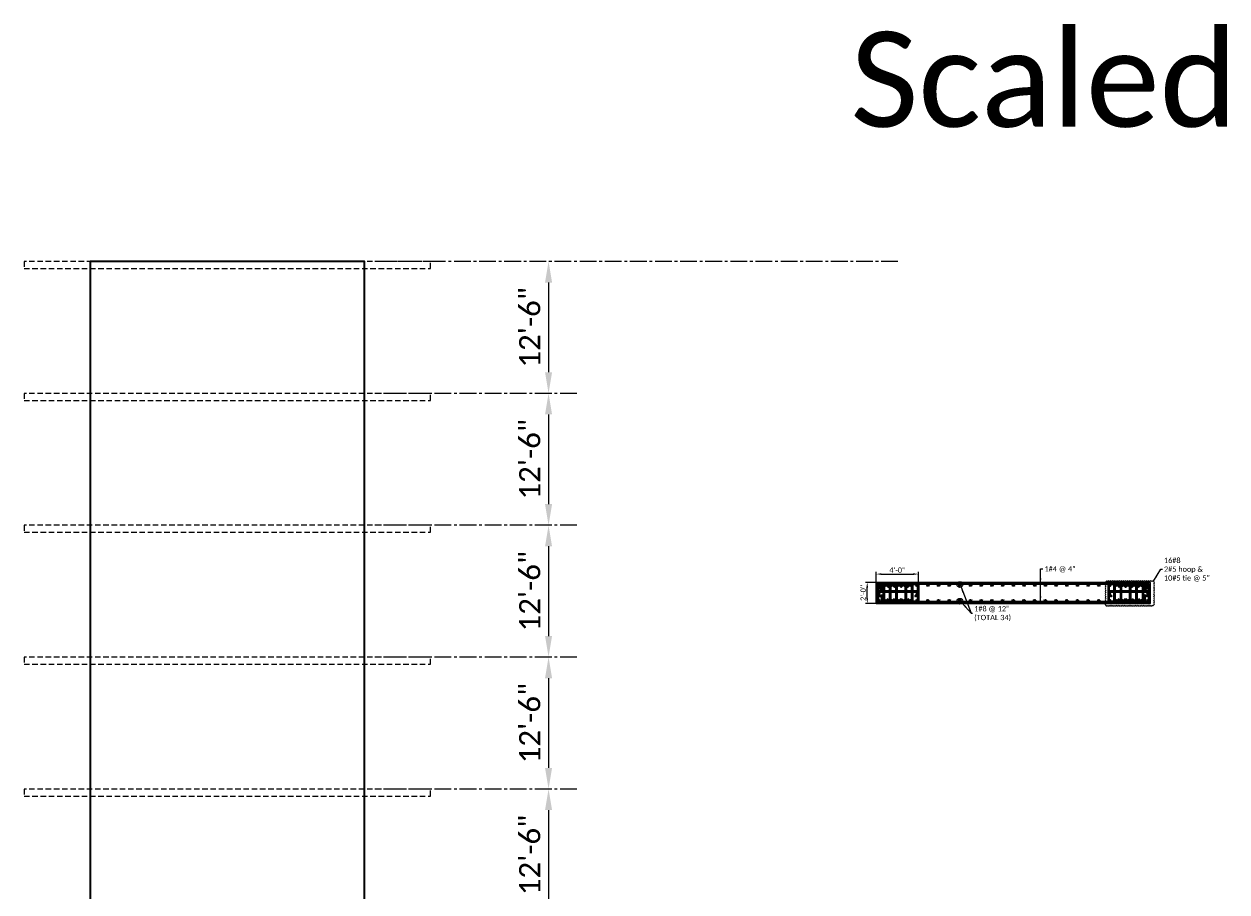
# Model space of a CAD drawing. Header units: inches. Extents: x -30573 to 11520, y -22457 to 4202.
# Drawn here: x -2805 to -1437, y -1815 to -828 of the extents above; entities that cross this region are included whole.
import ezdxf

# ---------------------------------------------------------------- set-up
doc = ezdxf.new("R2010")
doc.units = ezdxf.units.IN
doc.header["$PDMODE"] = 35
doc.linetypes.add('CENTER2', pattern=[28.575, 19.05, -3.175, 3.175, -3.175])
doc.linetypes.add('HIDDEN2', pattern=[0.1875, 0.125, -0.0625])
doc.layers.get('Defpoints').update_dxf_attribs({"lineweight": 70})
for name, color, linetype, lineweight in [('ACERO1', 6, 'Continuous', 50), ('ACERO2', 5, 'Continuous', 30), ('ACERO3', 4, 'Continuous', 25), ('CONCRETO3', 4, 'Continuous', 25), ('CONCRETO7', 8, 'Continuous', 9), ('Ejes', 8, 'CENTER2', 9), ('PROY', 8, 'HIDDEN2', 9), ('TEXTO', 1, 'Continuous', 13)]:
    doc.layers.add(name, color=color, linetype=linetype, lineweight=lineweight)
doc.styles.add('A3_32', font='calibri.ttf', dxfattribs={"height": 6})
doc.styles.add('CopyA1_16', font='calibri.ttf', dxfattribs={"height": 24})
doc.dimstyles.new('Copy-PONDERA1_16', dxfattribs={"dimscale": 0, "dimtxt": 24, "dimasz": 24, "dimexe": 1.25, "dimexo": 0.625, "dimgap": 9, "dimtad": 1, "dimdec": 1, "dimrnd": 0.5, "dimzin": 1, "dimdsep": 46, "dimlunit": 4, "dimtxsty": 'CopyA1_16', "dimcen": 0.5, "dimse1": 1, "dimse2": 1, "dimclrd": 256, "dimclrt": 256, "dimadec": 1, "dimazin": 0, "dimtfac": 1, "dimtdec": 1, "dimtmove": 0, "dimatfit": 3, "dimfxl": 1, "dimfrac": 2, "dimlwd": 13, "dimarcsym": 0})
doc.dimstyles.new('PONDERA3_32', dxfattribs={"dimscale": 0, "dimtxt": 6, "dimasz": 6, "dimexe": 1.25, "dimexo": 0.625, "dimgap": 1.5, "dimtad": 1, "dimdec": 1, "dimrnd": 0.5, "dimzin": 1, "dimdsep": 46, "dimlunit": 4, "dimtxsty": 'A3_32', "dimcen": 0.5, "dimse1": 1, "dimse2": 1, "dimclrd": 256, "dimclrt": 256, "dimadec": 1, "dimazin": 0, "dimtfac": 1, "dimtdec": 1, "dimtmove": 0, "dimatfit": 3, "dimfxl": 1, "dimfrac": 2, "dimlwd": 13, "dimarcsym": 0})

# ---------------------------------------------------------------- blocks, each defined once
blk = doc.blocks.new('*D148')
at = {"layer": 'Defpoints', "color": 0, "transparency": 16777216}
for p in [(-2208.5, -1698.4), (-2208.5, -1848.4), (-2208.5, -1848.4)]:
    blk.add_point(p, dxfattribs=at)
at = {"layer": 'TEXTO', "lineweight": 13, "transparency": 16777216}
blk.add_line((-2208.5, -1722.4), (-2208.5, -1824.4), dxfattribs=at)
at = {"layer": 'TEXTO', "transparency": 16777216}
for points in [[(-2212.5, -1722.4), (-2204.5, -1722.4), (-2208.5, -1698.4)], [(-2212.5, -1824.4), (-2204.5, -1824.4), (-2208.5, -1848.4)]]:
    blk.add_solid(points, dxfattribs=at)
at = {"layer": 'TEXTO', "transparency": 16777216, "insert": (-2229.8, -1773.4), "char_height": 24, "attachment_point": 5, "rotation": 90, "style": 'CopyA1_16'}
blk.add_mtext('12\'-6"', dxfattribs=at)
blk = doc.blocks.new('*D149')
at = {"layer": 'Defpoints', "color": 0, "transparency": 16777216}
for p in [(-2208.5, -1548.4), (-2208.5, -1698.4), (-2208.5, -1698.4)]:
    blk.add_point(p, dxfattribs=at)
at = {"layer": 'TEXTO', "lineweight": 13, "transparency": 16777216}
blk.add_line((-2208.5, -1572.4), (-2208.5, -1674.4), dxfattribs=at)
at = {"layer": 'TEXTO', "transparency": 16777216}
for points in [[(-2212.5, -1572.4), (-2204.5, -1572.4), (-2208.5, -1548.4)], [(-2212.5, -1674.4), (-2204.5, -1674.4), (-2208.5, -1698.4)]]:
    blk.add_solid(points, dxfattribs=at)
at = {"layer": 'TEXTO', "transparency": 16777216, "insert": (-2229.8, -1623.4), "char_height": 24, "attachment_point": 5, "rotation": 90, "style": 'CopyA1_16'}
blk.add_mtext('12\'-6"', dxfattribs=at)
blk = doc.blocks.new('*D150')
at = {"layer": 'Defpoints', "color": 0, "transparency": 16777216}
for p in [(-2208.5, -1398.4), (-2208.5, -1548.4), (-2208.5, -1548.4)]:
    blk.add_point(p, dxfattribs=at)
at = {"layer": 'TEXTO', "lineweight": 13, "transparency": 16777216}
blk.add_line((-2208.5, -1422.4), (-2208.5, -1524.4), dxfattribs=at)
at = {"layer": 'TEXTO', "transparency": 16777216}
for points in [[(-2212.5, -1422.4), (-2204.5, -1422.4), (-2208.5, -1398.4)], [(-2212.5, -1524.4), (-2204.5, -1524.4), (-2208.5, -1548.4)]]:
    blk.add_solid(points, dxfattribs=at)
at = {"layer": 'TEXTO', "transparency": 16777216, "insert": (-2229.8, -1473.4), "char_height": 24, "attachment_point": 5, "rotation": 90, "style": 'CopyA1_16'}
blk.add_mtext('12\'-6"', dxfattribs=at)
blk = doc.blocks.new('*D151')
at = {"layer": 'Defpoints', "color": 0, "transparency": 16777216}
for p in [(-2208.5, -1248.4), (-2208.5, -1398.4), (-2208.5, -1398.4)]:
    blk.add_point(p, dxfattribs=at)
at = {"layer": 'TEXTO', "lineweight": 13, "transparency": 16777216}
blk.add_line((-2208.5, -1272.4), (-2208.5, -1374.4), dxfattribs=at)
at = {"layer": 'TEXTO', "transparency": 16777216}
for points in [[(-2212.5, -1272.4), (-2204.5, -1272.4), (-2208.5, -1248.4)], [(-2212.5, -1374.4), (-2204.5, -1374.4), (-2208.5, -1398.4)]]:
    blk.add_solid(points, dxfattribs=at)
at = {"layer": 'TEXTO', "transparency": 16777216, "insert": (-2229.8, -1323.4), "char_height": 24, "attachment_point": 5, "rotation": 90, "style": 'CopyA1_16'}
blk.add_mtext('12\'-6"', dxfattribs=at)
blk = doc.blocks.new('*D152')
at = {"layer": 'Defpoints', "color": 0, "transparency": 16777216}
for p in [(-2208.5, -1098.4), (-2208.5, -1248.4), (-2208.5, -1248.4)]:
    blk.add_point(p, dxfattribs=at)
at = {"layer": 'TEXTO', "lineweight": 13, "transparency": 16777216}
blk.add_line((-2208.5, -1122.4), (-2208.5, -1224.4), dxfattribs=at)
at = {"layer": 'TEXTO', "transparency": 16777216}
for points in [[(-2212.5, -1122.4), (-2204.5, -1122.4), (-2208.5, -1098.4)], [(-2212.5, -1224.4), (-2204.5, -1224.4), (-2208.5, -1248.4)]]:
    blk.add_solid(points, dxfattribs=at)
at = {"layer": 'TEXTO', "transparency": 16777216, "insert": (-2229.8, -1173.4), "char_height": 24, "attachment_point": 5, "rotation": 90, "style": 'CopyA1_16'}
blk.add_mtext('12\'-6"', dxfattribs=at)
blk = doc.blocks.new('#8')
at = {"layer": 'ACERO1'}
h = blk.add_hatch(dxfattribs=at)
h.set_pattern_fill('ANSI31', color=256, scale=0.05)
h.set_pattern_definition([(45, (-704.75066, 391.65375), (-0.1122532, 0.1122532), [])])
edge = h.paths.add_edge_path()
edge.add_arc((0, 0), 0.5, 0, 360)
blk.add_circle((0, 0), 0.5, dxfattribs=at)
blk = doc.blocks.new('*D1525')
at = {"layer": 'Defpoints', "color": 0, "transparency": 16777216}
for p in [(-1835.9, -1454), (-1787.9, -1454), (-1787.9, -1454)]:
    blk.add_point(p, dxfattribs=at)
at = {"layer": 'TEXTO', "lineweight": 13, "transparency": 16777216}
blk.add_line((-1829.9, -1454), (-1793.9, -1454), dxfattribs=at)
at = {"layer": 'TEXTO', "transparency": 16777216}
for points in [[(-1829.9, -1453), (-1829.9, -1455), (-1835.9, -1454)], [(-1793.9, -1453), (-1793.9, -1455), (-1787.9, -1454)]]:
    blk.add_solid(points, dxfattribs=at)
at = {"layer": 'TEXTO', "transparency": 16777216, "insert": (-1811.9, -1449.5), "char_height": 6, "attachment_point": 5, "style": 'A3_32'}
blk.add_mtext('4\'-0"', dxfattribs=at)
blk = doc.blocks.new('*D1526')
at = {"layer": 'Defpoints', "color": 0, "transparency": 16777216}
for p in [(-1846.1, -1463.4), (-1846.1, -1463.4), (-1846.1, -1487.4)]:
    blk.add_point(p, dxfattribs=at)
at = {"layer": 'TEXTO', "lineweight": 13, "transparency": 16777216}
blk.add_line((-1846.1, -1481.4), (-1846.1, -1469.4), dxfattribs=at)
at = {"layer": 'TEXTO', "transparency": 16777216}
for points in [[(-1847.1, -1469.4), (-1845.1, -1469.4), (-1846.1, -1463.4)], [(-1847.1, -1481.4), (-1845.1, -1481.4), (-1846.1, -1487.4)]]:
    blk.add_solid(points, dxfattribs=at)
at = {"layer": 'TEXTO', "transparency": 16777216, "insert": (-1850.7, -1475.4), "char_height": 6, "attachment_point": 5, "rotation": 90, "style": 'A3_32'}
blk.add_mtext('2\'-0"', dxfattribs=at)

msp = doc.modelspace()

# ---------------------------------------------------------------- linework, layer by layer
at = {"layer": 'ACERO2'}
for points in [[(-1834.426, -1466.818), (-1834.426, -1484.068, 0.41421356), (-1832.551, -1485.943), (-1789.801, -1485.943, 0.41421356), (-1787.926, -1484.068), (-1787.926, -1466.818, 0.41421356), (-1789.801, -1464.943), (-1832.551, -1464.943, 0.66817864), (-1833.877, -1468.144), (-1831.225, -1470.795), (-1830.784, -1470.353), (-1833.435, -1467.702, -1), (-1831.667, -1465.934), (-1829.016, -1468.586), (-1828.574, -1468.144), (-1831.15, -1465.568)], [(-1832.551, -1465.568), (-1789.801, -1465.568, -0.41421356), (-1788.551, -1466.818), (-1788.551, -1484.068, -0.41421356), (-1789.801, -1485.318), (-1832.551, -1485.318, -0.41421356), (-1833.801, -1484.068), (-1833.801, -1468.219)], [(-1525.426, -1466.818), (-1525.426, -1484.068, -0.41421356), (-1527.301, -1485.943), (-1570.051, -1485.943, -0.41421356), (-1571.926, -1484.068), (-1571.926, -1466.818, -0.41421356), (-1570.051, -1464.943), (-1527.301, -1464.943, -0.66817864), (-1525.975, -1468.144), (-1528.627, -1470.795), (-1529.069, -1470.353), (-1526.417, -1467.702, 1), (-1528.185, -1465.934), (-1530.837, -1468.586), (-1531.279, -1468.144), (-1528.703, -1465.568)], [(-1527.301, -1465.568), (-1570.051, -1465.568, 0.41421356), (-1571.301, -1466.818), (-1571.301, -1484.068, 0.41421356), (-1570.051, -1485.318), (-1527.301, -1485.318, 0.41421356), (-1526.051, -1484.068), (-1526.051, -1468.219)]]:
    msp.add_lwpolyline(points, format="xyb", dxfattribs=at)
for points in [[(-1830.784, -1478.978), (-1831.225, -1479.42), (-1833.877, -1476.769, -0.66817864), (-1832.551, -1473.568), (-1789.801, -1473.568, -0.66817864), (-1788.475, -1476.769), (-1791.127, -1479.42), (-1791.569, -1478.978), (-1788.917, -1476.327, 0.66817864), (-1789.801, -1474.193), (-1832.551, -1474.193, 0.66817864), (-1833.435, -1476.327)], [(-1822.244, -1482.3), (-1821.802, -1482.742), (-1824.454, -1485.394, -0.66817864), (-1827.655, -1484.068), (-1827.655, -1466.818, -0.66817864), (-1824.454, -1465.492), (-1821.802, -1468.144), (-1822.244, -1468.586), (-1824.896, -1465.934, 0.66817864), (-1827.03, -1466.818), (-1827.03, -1484.068, 0.66817864), (-1824.896, -1484.952)], [(-1814.943, -1482.3), (-1814.501, -1482.742), (-1817.152, -1485.394, -0.66817864), (-1820.353, -1484.068), (-1820.353, -1466.818, -0.66817864), (-1817.152, -1465.492), (-1814.501, -1468.144), (-1814.943, -1468.586), (-1817.594, -1465.934, 0.66817864), (-1819.728, -1466.818), (-1819.728, -1484.068, 0.66817864), (-1817.594, -1484.952)], [(-1807.641, -1482.3), (-1807.199, -1482.742), (-1809.85, -1485.394, -0.66817864), (-1813.051, -1484.068), (-1813.051, -1466.818, -0.66817864), (-1809.85, -1465.492), (-1807.199, -1468.144), (-1807.641, -1468.586), (-1810.292, -1465.934, 0.66817864), (-1812.426, -1466.818), (-1812.426, -1484.068, 0.66817864), (-1810.292, -1484.952)], [(-1807.41, -1482.3), (-1807.852, -1482.742), (-1805.2, -1485.394, 0.66817864), (-1802, -1484.068), (-1802, -1466.818, 0.66817864), (-1805.2, -1465.492), (-1807.852, -1468.144), (-1807.41, -1468.586), (-1804.758, -1465.934, -0.66817864), (-1802.625, -1466.818), (-1802.625, -1484.068, -0.66817864), (-1804.758, -1484.952)], [(-1800.108, -1482.3), (-1800.55, -1482.742), (-1797.899, -1485.394, 0.66817864), (-1794.698, -1484.068), (-1794.698, -1466.818, 0.66817864), (-1797.899, -1465.492), (-1800.55, -1468.144), (-1800.108, -1468.586), (-1797.457, -1465.934, -0.66817864), (-1795.323, -1466.818), (-1795.323, -1484.068, -0.66817864), (-1797.457, -1484.952)], [(-1529.069, -1478.978), (-1528.627, -1479.42), (-1525.975, -1476.769, 0.66817864), (-1527.301, -1473.568), (-1570.051, -1473.568, 0.66817864), (-1571.377, -1476.769), (-1568.725, -1479.42), (-1568.284, -1478.978), (-1570.935, -1476.327, -0.66817864), (-1570.051, -1474.193), (-1527.301, -1474.193, -0.66817864), (-1526.417, -1476.327)], [(-1559.744, -1482.3), (-1559.302, -1482.742), (-1561.954, -1485.394, -0.66817864), (-1565.155, -1484.068), (-1565.155, -1466.818, -0.66817864), (-1561.954, -1465.492), (-1559.302, -1468.144), (-1559.744, -1468.586), (-1562.396, -1465.934, 0.66817864), (-1564.53, -1466.818), (-1564.53, -1484.068, 0.66817864), (-1562.396, -1484.952)], [(-1552.443, -1482.3), (-1552.001, -1482.742), (-1554.652, -1485.394, -0.66817864), (-1557.853, -1484.068), (-1557.853, -1466.818, -0.66817864), (-1554.652, -1465.492), (-1552.001, -1468.144), (-1552.443, -1468.586), (-1555.094, -1465.934, 0.66817864), (-1557.228, -1466.818), (-1557.228, -1484.068, 0.66817864), (-1555.094, -1484.952)], [(-1552.212, -1482.3), (-1552.654, -1482.742), (-1550.002, -1485.394, 0.66817864), (-1546.801, -1484.068), (-1546.801, -1466.818, 0.66817864), (-1550.002, -1465.492), (-1552.654, -1468.144), (-1552.212, -1468.586), (-1549.56, -1465.934, -0.66817864), (-1547.426, -1466.818), (-1547.426, -1484.068, -0.66817864), (-1549.56, -1484.952)], [(-1544.91, -1482.3), (-1545.352, -1482.742), (-1542.7, -1485.394, 0.66817864), (-1539.5, -1484.068), (-1539.5, -1466.818, 0.66817864), (-1542.7, -1465.492), (-1545.352, -1468.144), (-1544.91, -1468.586), (-1542.258, -1465.934, -0.66817864), (-1540.125, -1466.818), (-1540.125, -1484.068, -0.66817864), (-1542.258, -1484.952)], [(-1537.608, -1482.3), (-1538.05, -1482.742), (-1535.399, -1485.394, 0.66817864), (-1532.198, -1484.068), (-1532.198, -1466.818, 0.66817864), (-1535.399, -1465.492), (-1538.05, -1468.144), (-1537.608, -1468.586), (-1534.957, -1465.934, -0.66817864), (-1532.823, -1466.818), (-1532.823, -1484.068, -0.66817864), (-1534.957, -1484.952)]]:
    msp.add_lwpolyline(points, format="xyb", close=True, dxfattribs=at)
at = {"layer": 'ACERO3'}
for points in [[(-1829.926, -1472.943), (-1829.926, -1466.943, -0.41421356), (-1827.926, -1464.943), (-1531.926, -1464.943, -0.41421356), (-1529.926, -1466.943), (-1529.926, -1472.943), (-1530.426, -1472.943), (-1530.426, -1466.943, 0.41421356), (-1531.926, -1465.443), (-1827.926, -1465.443, 0.41421356), (-1829.426, -1466.943), (-1829.426, -1472.943)], [(-1829.926, -1477.943), (-1829.926, -1483.943, 0.41421356), (-1827.926, -1485.943), (-1531.926, -1485.943, 0.41421356), (-1529.926, -1483.943), (-1529.926, -1477.943), (-1530.426, -1477.943), (-1530.426, -1483.943, -0.41421356), (-1531.926, -1485.443), (-1827.926, -1485.443, -0.41421356), (-1829.426, -1483.943), (-1829.426, -1477.943)]]:
    msp.add_lwpolyline(points, format="xyb", close=True, dxfattribs=at)
at = {"layer": 'CONCRETO3'}
msp.add_lwpolyline([(-2729.937, -2802.441), (-2417.937, -2802.441), (-2417.937, -1098.441), (-2729.937, -1098.441)], close=True, dxfattribs=at)
at = {"layer": 'CONCRETO7'}
for points in [[(-1835.926, -1487.443), (-1523.926, -1487.443), (-1523.926, -1463.443), (-1835.926, -1463.443)], [(-1787.926, -1487.443), (-1835.926, -1487.443), (-1835.926, -1463.443), (-1787.926, -1463.443)], [(-1571.926, -1487.443), (-1523.926, -1487.443), (-1523.926, -1463.443), (-1571.926, -1463.443)]]:
    msp.add_lwpolyline(points, close=True, dxfattribs=at)
at = {"layer": 'Ejes'}
for p, q in [((-1811.154, -1098.441), (-2405.937, -1098.441)), ((-2176.302, -1248.441), (-2405.937, -1248.441)), ((-2176.302, -1398.441), (-2405.937, -1398.441)), ((-1835.926, -1463.443), (-1848.1, -1463.443)), ((-1835.926, -1463.443), (-1835.926, -1451.269)), ((-1787.926, -1463.443), (-1787.926, -1451.269)), ((-1835.926, -1487.443), (-1848.1, -1487.443)), ((-2176.302, -1548.441), (-2405.937, -1548.441)), ((-2176.302, -1698.441), (-2405.937, -1698.441))]:
    msp.add_line(p, q, dxfattribs=at)
at = {"layer": 'PROY', "ltscale": 50}
for points in [[(-2804.942, -1106.441), (-2342.932, -1106.441), (-2342.932, -1098.441), (-2804.942, -1098.441)], [(-2804.942, -1256.441), (-2342.932, -1256.441), (-2342.932, -1248.441), (-2804.942, -1248.441)], [(-2804.942, -1406.441), (-2342.932, -1406.441), (-2342.932, -1398.441), (-2804.942, -1398.441)], [(-2804.942, -1556.441), (-2342.932, -1556.441), (-2342.932, -1548.441), (-2804.942, -1548.441)], [(-2804.942, -1706.441), (-2342.932, -1706.441), (-2342.932, -1698.441), (-2804.942, -1698.441)]]:
    msp.add_lwpolyline(points, close=True, dxfattribs=at)
at = {"layer": 'TEXTO'}
msp.add_lwpolyline([(-1574.876, -1489.457, 0.52056705), (-1572.475, -1489.457, 0.52056705), (-1570.075, -1489.457, 0.52056705), (-1567.674, -1489.457, 0.52056705), (-1565.274, -1489.457, 0.52056705), (-1562.873, -1489.457, 0.52056705), (-1560.472, -1489.457, 0.52056705), (-1558.072, -1489.457, 0.52056705), (-1555.671, -1489.457, 0.52056705), (-1553.27, -1489.457, 0.52056705), (-1550.87, -1489.457, 0.52056705), (-1548.469, -1489.457, 0.52056705), (-1546.069, -1489.457, 0.52056705), (-1543.668, -1489.457, 0.52056705), (-1541.267, -1489.457, 0.52056705), (-1538.867, -1489.457, 0.52056705), (-1536.466, -1489.457, 0.52056705), (-1534.065, -1489.457, 0.52056705), (-1531.665, -1489.457, 0.52056705), (-1529.264, -1489.457, 0.52056705), (-1526.864, -1489.457, 0.52056705), (-1524.463, -1489.457, 0.52056705), (-1522.062, -1489.457, 0.52056705), (-1520.13, -1488.989, 0.52056705), (-1520.13, -1486.589, 0.52056705), (-1520.13, -1484.188, 0.52056705), (-1520.13, -1481.787, 0.52056705), (-1520.13, -1479.387, 0.52056705), (-1520.13, -1476.986, 0.52056705), (-1520.13, -1474.585, 0.52056705), (-1520.13, -1472.185, 0.52056705), (-1520.13, -1469.784, 0.52056705), (-1520.13, -1467.384, 0.52056705), (-1520.13, -1464.983, 0.52056705), (-1520.13, -1462.582, 0.52056705), (-1522.409, -1462.461, 0.52056705), (-1524.809, -1462.461, 0.52056705), (-1527.21, -1462.461, 0.52056705), (-1529.61, -1462.461, 0.52056705), (-1532.011, -1462.461, 0.52056705), (-1534.412, -1462.461, 0.52056705), (-1536.812, -1462.461, 0.52056705), (-1539.213, -1462.461, 0.52056705), (-1541.614, -1462.461, 0.52056705), (-1544.014, -1462.461, 0.52056705), (-1546.415, -1462.461, 0.52056705), (-1548.815, -1462.461, 0.52056705), (-1551.216, -1462.461, 0.52056705), (-1553.617, -1462.461, 0.52056705), (-1556.017, -1462.461, 0.52056705), (-1558.418, -1462.461, 0.52056705), (-1560.819, -1462.461, 0.52056705), (-1563.219, -1462.461, 0.52056705), (-1565.62, -1462.461, 0.52056705), (-1568.02, -1462.461, 0.52056705), (-1570.421, -1462.461, 0.52056705), (-1572.822, -1462.461, 0.52056705), (-1574.876, -1462.807, 0.52056705), (-1574.876, -1465.208, 0.52056705), (-1574.876, -1467.608, 0.52056705), (-1574.876, -1470.009, 0.52056705), (-1574.876, -1472.409, 0.52056705), (-1574.876, -1474.81, 0.52056705), (-1574.876, -1477.211, 0.52056705), (-1574.876, -1479.611, 0.52056705), (-1574.876, -1482.012, 0.52056705), (-1574.876, -1484.413, 0.52056705), (-1574.876, -1486.813, 0.52056705)], format="xyb", close=True, dxfattribs=at)
for centre in [(-1740.673, -1465.943), (-1740.673, -1484.943)]:
    msp.add_circle(centre, 3.289, dxfattribs=at)

# ---------------------------------------------------------------- block references
at = {"layer": 'CONCRETO7', "rotation": 180}
for p in [(-1833.301, -1475.443), (-1570.801, -1475.443), (-1833.082, -1484.598), (-1777.122, -1484.943), (-1764.972, -1484.943), (-1752.823, -1484.943), (-1740.673, -1484.943), (-1728.524, -1484.943), (-1716.375, -1484.943), (-1704.225, -1484.943), (-1692.076, -1484.943), (-1679.926, -1484.943), (-1667.777, -1484.943), (-1655.627, -1484.943), (-1643.478, -1484.943), (-1631.329, -1484.943), (-1619.179, -1484.943), (-1607.03, -1484.943), (-1594.88, -1484.943), (-1582.731, -1484.943), (-1570.582, -1484.598), (-1563.28, -1484.818), (-1555.978, -1484.818), (-1548.676, -1484.818), (-1541.375, -1484.818), (-1534.073, -1484.818)]:
    msp.add_blockref('#8', p, dxfattribs=at)
at = {"layer": 'CONCRETO7', "xscale": -1}
for p in [(-1833.082, -1466.287), (-1777.122, -1465.943), (-1764.972, -1465.943), (-1752.823, -1465.943), (-1740.673, -1465.943), (-1728.524, -1465.943), (-1716.375, -1465.943), (-1704.225, -1465.943), (-1692.076, -1465.943), (-1679.926, -1465.943), (-1667.777, -1465.943), (-1655.627, -1465.943), (-1643.478, -1465.943), (-1631.329, -1465.943), (-1619.179, -1465.943), (-1607.03, -1465.943), (-1594.88, -1465.943), (-1582.731, -1465.943), (-1570.582, -1466.287), (-1563.28, -1466.068), (-1555.978, -1466.068), (-1548.676, -1466.068), (-1541.375, -1466.068), (-1534.073, -1466.068)]:
    msp.add_blockref('#8', p, dxfattribs=at)
at = {"layer": 'CONCRETO7'}
for p in [(-1825.78, -1466.068), (-1818.478, -1466.068), (-1811.176, -1466.068), (-1803.875, -1466.068), (-1796.573, -1466.068), (-1789.271, -1466.287), (-1526.771, -1466.287)]:
    msp.add_blockref('#8', p, dxfattribs=at)
at = {"layer": 'CONCRETO7', "xscale": -1, "rotation": 180}
for p in [(-1789.051, -1475.443), (-1526.551, -1475.443), (-1825.78, -1484.818), (-1818.478, -1484.818), (-1811.176, -1484.818), (-1803.875, -1484.818), (-1796.573, -1484.818), (-1789.271, -1484.598), (-1526.771, -1484.598)]:
    msp.add_blockref('#8', p, dxfattribs=at)

# ---------------------------------------------------------------- texts
at = {"layer": 'TEXTO', "attachment_point": 4}
for s, insert, char_height, style in [('Scaled', (-1865.188, -891.979), 108, 'CopyA1_16'), ('\\A1;16#8\\P2#5 hoop &\\P10#5 tie @ 5"', (-1508.65, -1448.933), 6, 'A3_32'), ('\\A1;1#4 @ 4"', (-1644.496, -1448.547), 6, 'A3_32'), ('\\A1;1#8 @ 12"\\P(TOTAL 34)', (-1724.449, -1499.035), 6, 'A3_32')]:
    msp.add_mtext(s, dxfattribs=dict(at, insert=insert, char_height=char_height, style=style))

# ---------------------------------------------------------------- dimensions: what is measured, and where the dimension line sits
at = {"layer": 'TEXTO'}
for p1, p2, dimstyle, picture, middle in [((-2208.525, -1098.441), (-2208.525, -1248.441), 'Copy-PONDERA1_16', '*D152', (-2229.82, -1173.441)), ((-2208.525, -1248.441), (-2208.525, -1398.441), 'Copy-PONDERA1_16', '*D151', (-2229.82, -1323.441)), ((-2208.525, -1398.441), (-2208.525, -1548.441), 'Copy-PONDERA1_16', '*D150', (-2229.82, -1473.441)), ((-1835.926, -1454.028), (-1787.926, -1454.028), 'PONDERA3_32', '*D1525', (-1811.926, -1449.454)), ((-1846.093, -1487.443), (-1846.093, -1463.443), 'PONDERA3_32', '*D1526', (-1850.666, -1475.443)), ((-2208.525, -1548.441), (-2208.525, -1698.441), 'Copy-PONDERA1_16', '*D149', (-2229.82, -1623.441)), ((-2208.525, -1698.441), (-2208.525, -1848.441), 'Copy-PONDERA1_16', '*D148', (-2229.82, -1773.441))]:
    dim = msp.add_aligned_dim(p1=p1, p2=p2, distance=0, dimstyle=dimstyle, override={"dimscale": 1}, dxfattribs=at)
    dim.commit()
    dim.dimension.update_dxf_attribs({"geometry": picture, "text_midpoint": middle})

# ---------------------------------------------------------------- leaders
for points in [[(-1649.08, -1485.443), (-1649.08, -1448.056), (-1646.36, -1448.056)], [(-1649.08, -1464.943), (-1649.08, -1448.056)], [(-1520.742, -1461.991), (-1512.349, -1448.443), (-1510.514, -1448.443)], [(-1739.424, -1468.986), (-1728.069, -1498.338), (-1726.234, -1498.338)], [(-1738.04, -1486.914), (-1728.069, -1498.338), (-1726.234, -1498.338)]]:
    msp.add_leader(points, dimstyle='PONDERA3_32', override={"dimscale": 1}, dxfattribs=at)

doc.saveas('drawing.dxf')
